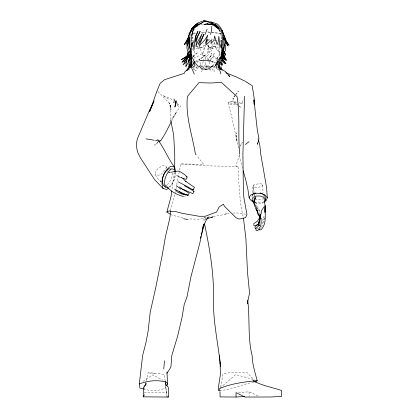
<?xml version="1.0" encoding="UTF-8"?>
<svg xmlns="http://www.w3.org/2000/svg" width="418" height="418" viewBox="0 0 418 418"><rect width="100%" height="100%" fill="white"/><g stroke="black" fill="none" stroke-linecap="round" stroke-linejoin="round"><path stroke-width="0.31" stroke-dasharray="2.09 1.57" d="M213.676 66.436L213.682 64.602L215.218 67.679M144.231 396.097L144.252 392.309L166.442 392.429L167.226 395.799M166.395 396.781L166.427 391.441L165.544 385.187M221.801 42.469L221.874 39.36L220.025 32.123M252.765 192.567L252.927 186.977L253.684 186.005L253.141 185.352L254.552 184.385L260.607 183.617L262.671 184.641L263.058 192.865M202.578 57.37L204.052 56.414L198.654 59.894L202.578 57.37L202.803 53.06L197.745 56.529L193.67 58.013M221.754 42.537L222.068 37.077L221.812 35.838M210.881 68.599L210.735 71.023L209.094 68.531M220.542 42.516L220.678 40.703M222.083 40.52L221.942 42.427L220.411 41.659M172.017 188.973L174.243 172.268M193.555 56.472L193.926 55.944L194.574 49.632M257.958 139.372L258.089 138.139M200.666 66.41L200.917 64.121L199.099 67.016M262.671 184.641L262.514 185.822C259.714 187.546 256.072 187.766 252.927 186.977M170.763 210.803C170.502 204.433 174.363 199.344 175.22 193.283M220.657 387.162L223.008 374.053L224.988 373.426L229.863 372.657L246.881 372.386L254.008 379.873M218.912 43.326L216.399 49.293L214.152 41.659M176.056 188.461L176.574 185.357M176.678 184.735L179.484 170.769M212.809 45.625L213.337 42.464M175.325 192.688L175.534 191.507M175.874 172.148L174.552 179.374L171.035 186L169.091 187.551M172.498 173.083L171.516 178.371L168.956 183.23L166.693 185.064M179.599 170.152L180.759 163.95L203.66 164.274L196.962 155.909M191.987 38.884L193.022 33.827M191.987 38.916L193.017 33.884M264.432 217.971L261.668 227.23M212.182 48.66L212.684 46.231M161.463 181.83L158.814 180.053L154.953 174.374L155.585 171.5L158.27 168.402L162.665 165.549L165.22 165.758L166.521 167.116L166.97 168.219M146.305 380.741L148.113 372.788L148.458 372.522L164.389 374.371L165.1 380.599M210.62 48.504L210.353 49.622L209.073 47.615M210.756 47.945L212.01 43.968M264.333 217.93L263.565 221.002L261.809 224.429M203.258 61.43L202.479 64.45L201.23 66.457M203.414 60.824L203.885 59.011L206.335 56.237L205.076 59.011L205.316 60.814M209.752 61.932L209 64.377L207.062 68.233L205.802 64.424L205.4 61.415M209.935 61.321L210.688 58.875L214.523 56.096L210.688 58.875L214.157 64.267M190.18 35.76L190.948 33.315M192.426 49.679L192.776 48.577M239.535 154.728L235.825 166.071L238.02 166.401C238.981 183.591 239.321 200.844 243.375 217.663M239.012 102.713L242.027 103.361L243.495 99.202M205.849 44.925L204 49.538L203.273 43.122M205.405 43.9L204.444 46.267L203.028 54.194L200.509 49.685L199.741 46.654M166.521 167.116L165.528 169.556L163.454 171.312L161.829 173.815L158.939 175.152L156.619 174.99L154.953 174.374M202.312 69.848L201.596 71.603L200.974 68.714M202.552 69.263L203.509 66.922L206.058 64.147L208.765 68.029M144.106 389.377L145.072 387.068M193.268 69.796L194.218 67.627L194.668 64.571L192.693 67.638M264.16 216.132L262.044 220.589M207.365 60.626L210.066 56.749L211.66 53.332L210.045 57.13L208.133 59.628M184.657 196.852L185.472 195.216M171.552 121.22L176.37 112.181L171.829 119.234L180.56 106.146L175.988 102.624M194.056 48.018L192.557 50.829L196.92 48.509L198.001 47.192M240.225 146.357L242.351 142.402L240.355 145.422M192.217 62.507L193.126 60.897M193.429 60.359L194.339 58.745M166.098 386.687L165.178 388.223L158.15 390.344L149.001 390.297L144.153 389.116M193.79 30.112L194.819 28.487M211.931 49.873L209.909 52.992L208.843 50.411L207.803 45.071M235.486 95.231L232.863 98.951L234.373 95.712L232.763 100.618L228.071 102.959L232.006 117.933L237.069 141.55L236.274 132.72L236.928 141.78L238.704 149.189M235.856 94.703L238.479 90.983L235.606 94.296M199.167 46.837L200.232 45.484M198.702 67.46L195.535 70.997L196.632 67.361L193.91 70.067M158.495 141.681L154.388 145.198L158.495 142.204M192.62 57.12L193.926 55.944M204.533 55.986L207.417 53.426L207.992 48.545L208.66 54.063L206.931 57.02L207.224 59.424M220.192 388.082L235.736 374.591L254.708 379.863M168.945 186.956C173.271 183.716 175.414 177.65 175.043 172.415M193.445 56.89L197.892 52.36L192.285 56.305M210.066 56.749L214.538 53.138L213.619 55.902L217.235 59.967L217.501 57.094L219.821 55.082L218.436 49.611L219.722 56.373M260.32 228.4L261.365 227.622M143.013 381.404L152.533 374.821L163.239 380.464M205.776 218.88L204.742 219.523L205.907 219.157M242.027 103.361L242.341 103.183L234.242 104.855L229.247 104.662M197.223 26.491L200.656 24.667L203.064 24.239M187.781 70.25L190.509 68.803M256.929 228.693L258.058 228.113M157.471 142.219L158.532 141.707M264.103 202.369L261.443 203.571L257.232 203.576L254.813 202.62M264.098 198.357L261.025 199.652L256.992 199.652L255.837 199.224M195.446 61.321L196.988 60.678L199.59 60.443M195.854 61.833L197.421 61.185L199.287 61.08M213.243 216.456C218.729 215.824 223.917 214.606 229.148 213.102M263.873 201.68L261.736 202.563L256.119 202.568L254.917 202.129M206.293 217.261L200.044 219.204L188.33 218.917M209.773 67.46L206.199 68.39M226.99 213.614L224.471 214.282L224.523 214.633M253.585 382.251C242.586 384.037 232.413 389.639 221.211 390.328M192.729 66.478L196.303 66.258M207.558 217.114L210.714 216.749M168.532 172.582L170.157 172.404L166.301 170.413M191.982 67.272L198.32 67.005M238.485 392.46L249.034 391.865L258.585 395.982M220.626 40.797L221.895 40.739M193.038 33.1L195.41 33.006M238.02 166.401L212.569 165.983L180.759 163.95M201.1 66.305L210.322 66.232M201.46 67.037L209.747 66.901M167.989 172.644L170.466 172.592M232.753 213.102C237.638 212.569 242.236 213.645 246.954 214.434M193.571 33.106L195.457 33.127M221.435 33.44L211.973 32.547M213.415 67.058L214.643 67.115M207.182 40.175L209.773 40.295M214.941 40.536L217.464 40.682M191.569 40.368L193.942 40.509M214.006 66.478L215.233 66.556M220.709 33.43L210.756 32.343M207.668 39.407L212.443 39.882M174.855 102.499L173.151 102.311L174.996 102.676M154.994 373.802L148.113 372.788M210.16 32.27L207.166 31.893L211.372 32.463M154.691 140.344L155.961 140.542M211.309 61.174L214.194 61.775L215.725 62.731M208.086 61.085L209.988 61.488M210.625 61.624L213.797 62.298L215.26 63.16M236.598 102.196L232.972 101.422L228.071 102.959L236.63 103.408L232.972 101.422L237.361 104.798M214.23 40.06L217.381 40.802M205.039 68.374L202.166 67.554M183 218.097L170.701 214.711M180.79 177.666L181.804 178.089M181.893 177.681L180.921 177.206L181.856 177.828M205.813 218.473L203.618 217.36L204.271 222.12M158.511 140.04L156.907 139.137L157.748 139.993M216.764 68.667L219.34 70.318M168.538 99.123L162.916 95.435L170.319 98.423L174.646 102.002M161.223 181.558L160.261 180.879L161.291 181.637M237.847 105.174L240.773 107.426L238.934 105.639M157.936 91.605L169.091 102.838L170.168 105.054L171.051 107.766L169.091 102.838L171.014 109.892L170.168 105.054L170.596 119.522M211.769 68.4L214.194 71.462L213.676 67.664M258.136 209.549L259.907 211.916L260.085 213.159M176.662 103.654L178.679 106.731L176.621 103.429M207.788 45.609L208.749 47.114M257.19 206.288L260.618 212.412M217.94 68.395L218.53 69.498M217.982 59.748L217.459 58.692L218.144 56.869L216.054 58.745L216.404 61.153M215.186 45.97L216.879 49.742L219.837 52.302L218.76 46.879M255.565 201.68L256.882 205.729M217.574 66.478L218.102 68.134M242.43 168.282L239.603 157.299L239.326 154.801M214.157 41.763L214.946 45.431M193.837 64.257L194.328 66.535L196.434 64.335L199.626 58.928L200.394 65.621M193.842 43.378L193.315 40.368L193.503 43.404M221.472 34.229L222.01 37.364M165.502 385.119L166.442 392.429L166.427 391.441M254.123 194.213L253.141 185.352M254.196 194.814L254.41 196.622M254.029 192.74L253.684 186.005M254.092 193.388L254.348 195.974M263.267 195.415L263.371 196.685M191.799 39.558L191.841 41.392M249.034 391.865L249.118 396.28M204.747 32.155L201.105 32.547L204.736 32.134M208.885 46.936L208.284 44.407L208.895 46.936"/><path stroke-width="0.63" d="M174.724 169.185L174.734 154.064L173.669 135.051L170.716 120.144M221.723 47.077L221.728 45.578M165.173 381.221L165.46 383.714L168.548 387.752L168.339 397.043L143.28 396.849L143.332 387.617L146.519 383.609M166.709 385.662L167.628 384.121L166.939 371.889M244.54 96.234L242.921 154.2L243.375 191.904L243.96 197.986L246.954 214.434L245.617 217.632L240.481 218.854L238.176 218.854L235.893 217.637L224.252 206.064L223.588 204.172L219.241 206.853L216.576 212.004L205.186 216.273L199.161 216.273L182.567 213.389L175.806 211.644L172.571 211.644L168.982 210.965L166.866 212.088L170.069 214.079M225.203 42.04L224.816 45.996M264.996 212.26L265.111 205.661L264.155 199.391M264.996 212.407L265.111 205.661C264.657 213.608 267.248 223.431 260.957 229.837L259.604 229.816L258.852 228.834C262.661 224.806 260.727 219.189 260.262 214.397M253.794 224.618L253.825 223.536C256.741 222.062 260.059 219.476 259.562 215.787M211.733 23.251L216.404 25.002L220.594 28.988L222.684 36.194L222.726 44.031L221.3 47.495L221.493 42.761L219.993 47.662L218.844 36.288L218.483 40.828L217.078 44.595L214.669 36.021L213.88 40.384L210.98 43.514L211.44 39.924L206.393 44.731L207.474 39.125L205.353 43.462L207.803 35.102L204.888 39.898L199.156 45.828L203.853 34.36L201.565 39.308L198.179 44.554L202.244 33.623L197.949 41.126L195.995 46.074L196.486 40.609L197.724 36.512L200.159 31.266L197.045 37.129L195.347 42.129L195.953 36.324L197.954 31.392L195.634 35.864L194.537 41.952L194.14 49.01L192.322 42.004L191.919 46.816L190.969 41.868L191.59 35.389L193.492 28.805L191.862 35.295M190.895 55.981L191.319 62.684L190.18 58.985L189.725 55.537L189.568 59.063L188.11 61.817L189.944 58.651L190.368 56.848M143.546 388.97L139.91 388.087L139.314 383.964L142.616 355.624L145.924 342.723L148.087 331.411L150.208 312.303L155.94 286.67L162.09 255.889L165.382 237.079L169.729 218.436L170.763 210.803M193.759 64.236L193.905 61.968L191.339 67.335L194.313 74.158M254.249 197.63L253.904 202.767L256.359 207.182L258.073 214.81L259.625 215.338M189.871 57.177L188.398 62.225L185.911 66.452L186.256 62.277L187.598 58.254L190.106 55.772M163.746 369.01L164.483 360.744M257.572 143.06L257.446 144.294L258.941 138.818L257.242 129.408L253.94 99.761M247.555 301.289L247.299 303.703L249.546 292.971L247.508 272.374L245.899 238.683L243.485 218.306M191.658 43.806L191.235 52.245L190.038 48.159L189.62 42.626L189.829 36.617L189.694 43.012L190.033 44.794M221.3 47.495L221.618 44.966L222.763 51.419L223.797 45.494L223.839 36.69L223.437 39.71M171.761 190.911L170.993 196.716L166.866 212.088M259.698 220.009L260.44 214.779L258.982 225.924L259.238 225.234L255.617 228.709L256.213 229.634M189.61 66.054L190.253 61.645M223.071 50.233L222.172 54.883L220.923 58.405L222.721 50.421L221.007 55.145L221.817 49.355L221.806 46.215M143.604 395.512L143.28 396.849M217.893 60.95L216.195 68.353M222.183 57.825L222.533 56.19L221.989 58.295L222.977 60.406L225.924 63.75L222.757 59.46L222.292 55.813L221.352 61.091L222.815 65.281L220.37 61.807L219.993 59.11L220.552 56.77M170.774 172.258L177.42 171.119L179.5 171.255L184.782 174.75L187.112 176.976L186.663 178.951L185.493 179.197L182.776 178.329M187.604 69.811L190.211 67.173L191.407 62.005L191.063 56.164M202.155 230.381L203.697 224.032L199.877 242.795L191 276.533L186.945 297.161L184.213 304.461L181.997 317.565L177.629 336.182L171.793 355.608L170.91 367.119L166.986 373.316M220.542 57.376L219.204 62.235L219.847 67.345L221.629 69.79M200.473 238.114L200.995 236.248M201.34 235.005L204.282 224.44L206.241 220.124L208.347 217.266L207.318 217.909M188.168 38.122L189.171 34.605L192.546 27.776C196.58 23.455 203.874 18.099 209.575 22.739L212.318 22.645L211.257 22.755M188.664 40.436C186.637 45.761 189.244 51.56 191.669 56.341L190.3 48.467M185.911 66.452L186.256 65.276M144.816 386.232L145.887 382.58M188.476 38.874L187.865 43.524L187.107 45.316L188.016 43.859M210.468 34.553L211.612 30.76L211.189 26.407M260.978 214.45L261.663 210.489L263.862 207.051M191.961 29.631L192.546 27.776L189.244 35.102M259.332 221.179L258.167 224.769L259.562 220.521L258.005 224.591L254.985 226.744L255.147 228.458L255.962 228.808M188.241 51.78L187.243 54.753L188.544 52.098M255.56 198.075L253.904 202.767L254.75 199.261L255.941 196.81M189.171 34.605L185.984 44.778L189.182 37.495M247.686 300.077C250.032 318.584 247.555 337.504 252.159 355.749C252.336 364.318 255.001 372.36 257.154 380.542L256.741 381.608L255.482 381.864M190.629 32.473L192.468 27.901L198.075 22.943L192.515 27.478L188.926 33.874M264.636 202.129L265.582 199.794L265.028 196.261L263.465 194.166M204.883 34.663L207.082 29.302M153.187 103.126L149.55 111.758C153.411 102.316 155.888 92.415 160.277 83.177L164.645 79.666L184.312 73.317L184.678 72.053L190.357 66.791M188.461 194.798L189.161 193.168L182.191 189.061M251.965 196.272L252.895 194.177L255.962 192.881M220.61 390.365L218.823 390.464L219.706 388.5C231.53 383.41 244.483 381.979 257.154 380.542M253.716 201.685L251.312 200.807L249.144 197.949L250.445 195.091L254.719 193.32L260.336 193.315L265.143 195.075L267.311 197.933L266.01 200.792L264.939 201.236M190.483 65.84L191.303 64.121M188.387 37.484L184.207 44.747L187.316 40.363M154.09 100.795L149.712 109.762L137.37 138.797L136.352 143.735L136.848 148.693L137.663 152.241L140.49 157.905L154.472 179.468L163.104 188.518L166.662 189.49L168.606 187.938M217.736 60.944L215.244 65.908L220.009 57.172L221.179 56.885L222.533 55.537L225.652 50.003L225.767 46.226L224.654 44.904M186.736 70.689L190.08 64.341M171.26 121.795L165.371 133.285L161.055 140.333L159.007 141.827M184.395 185.733L194.056 191.308L192.839 193.644L182.995 189.239M190.681 63.296L191.878 61.216L190.712 65.882L189.897 66.849M190.827 67.183L192.019 65.328L190.211 67.115M187.922 44.465L186.951 45.761C186.47 49.732 188.44 53.535 190.89 56.524L191.925 56.838L193.868 60.84L195.781 63.567M187.854 69.268L187.039 70.24L187.943 69.346M186.632 61.592L183.042 64.921L186.992 58.4L190.101 56.44M188.816 59.424L189.688 58.557L188.889 64.001L189.03 66.943M190.112 55.239L183.518 61.906L186.109 60.317M188.581 54.037L185.367 57.172L181.334 59.664L190.221 54.444M188.92 54.716L186.627 56.702L182.018 62.245L186.334 57.376L189.521 55.119L189.479 53.938M245.34 144.487L249.076 141.655M259.275 229.174L257.185 230.731L255.988 230.25M210.855 66.896L213.008 65.762L208.096 69.153L202.605 69.09L200.483 67.638M258.444 224.2L254.781 225.736L253.71 225.25M139.314 383.964C147.81 380.563 157.779 379.591 166.62 382.245L167.628 384.121M208.791 24.453L209.977 24.066L213.358 24.145L215.97 25.817L218.013 28.602L215.254 26.376L212.37 24.824L207.427 23.925L208.791 24.453L210.27 23.93L215.317 24.5L218.682 27.75L220.265 31.951L218.123 28.293L214.319 24.949M206.487 218.975L212.866 216.947L211.106 217.329M201.972 60.563L203.226 60.297M198.085 48.185L201.042 47.574L202.197 47.767M207.485 21.835L211.294 21.914L217.585 24.155C224.038 29.725 223.656 38.926 229.095 45.149L225.845 41.288L224.335 37.343L225.741 41.967L228.092 46.043L225.197 41.633L224.591 37.223L221.89 30.342L224.132 36.758M200.18 60.652L200.441 60.636M219.993 391.588L220.087 396.922L236.081 397.022L244.77 396.525M208.911 47.845L210.139 47.683L213.034 48.363M209.183 60.662L210.071 60.626M196.026 46.252L198.048 46.21M213.07 46.393L215.176 46.482M209.047 24.469L212.475 24.766M167.487 396.922L168.491 396.985M200.703 60.511L201.972 60.6M210.311 60.756L210.578 60.777M155.961 140.542L160.12 140.944M154.059 140.244L146.096 138.833M186.24 176.83L187.112 176.976M183.533 218.75L187.995 219.492M203.853 60.344L208.702 60.641M258.773 213.844L260.278 214.215M193.706 191.214L194.056 191.308M175.722 171.589L174.494 167.08L170.936 166.108C163.819 170.601 159.922 180.555 163.104 188.518M170.502 169.102L168.971 168.684C163.809 172.023 160.982 179.259 163.234 185.096L165.314 187.055L167.979 187.786M180.32 177.394L176.793 175.539M183.497 196.507C176.49 194.704 169.833 191.073 165.659 184.996M179.944 191.888L184.469 194.145L187.687 195.169M260.001 192.876L262.885 193.952M225.788 72.748L236.123 76.86L244.943 81.097L252.242 85.711L254.212 98.523L254.17 104.416L253.935 100.299M205.369 69.221L206.414 69.644M183.951 193.926L188.225 195.342L184.469 194.145M184.39 194.751L182.232 193.821L183.361 194.333M200.598 67.214L197.359 65.783L196.429 64.079M253.156 380.741C262.044 385.668 272.071 387.35 281.544 390.469L281.648 396.384L271.23 396.99L245.005 397.043L236.003 392.601L236.081 397.022M181.543 194.067L177.603 192.05L174.667 189.202L179.479 191.637M178.246 181.856L188.643 187.321M211.842 23.324L212.934 23.91M182.217 193.727L179.076 191.606M188.617 187.389L193.111 189.845L194.501 187.405L185.665 181.323L186 181.637L182.379 177.922M218.844 67.92L225.365 71.499L229.952 76.693L228.562 75.376M253.653 381.044L255.142 381.947M222.35 57.574L226.619 60.532L224.064 57.522L223.719 55.15M179.416 186.935L181.767 188.758M176.485 185.728L180.842 189.171M181.062 188.053L182.342 189.208M192.808 189.542L193.111 189.845L192.87 189.124M158.584 140.845C164.556 149.08 168.255 158.908 174.494 167.08M221.692 60.453L224.79 63.646L222.068 58.374M222.862 60.291L224.163 61.744L222.486 58.708M218.436 66.854L220.458 69.325M196.173 154.921L195.384 153.939C192.285 134.815 185.247 116.021 187.442 96.375L198.989 82.644L210.578 83.015L221.462 82.435L237.053 96.704C240.245 115.723 237.774 135.019 239.728 154.132M265.582 199.794L263.93 197.463L260.304 196.026L256.088 196.026L252.9 197.474L251.949 199.809L253.606 202.14M220.49 63.797L221.524 65.276L220.626 62.371M173.878 99.035L176.276 102.88M258.037 212.955L255.597 208.43L252.984 200.703M220.714 69.221L219.058 65.929L218.436 61.263L219.544 63.609M257.734 211.983L256.95 210.353L258.094 213.347M224.361 52.219L225.511 55.213L224.534 51.597M258.549 214.549L259.238 216.346M220.861 66.556L222.13 70.172M217.768 64.011L220.897 73.908M243.13 170.696L245.585 179.144L247.937 189.479L249.144 197.949M222.507 54.643L223.306 57.48L225.417 60.344L223.98 57.167L223.431 53.389M189.678 51.388L191.674 57.961L191.094 54.324M258.523 139.993L259.834 145.558L260.853 154.744L266.538 187.238L267.311 197.933M174.907 171.829L174.374 169.494L171.704 168.767C166.155 172.676 163.109 180.529 165.314 187.055M257.467 208.227L257.572 208.728M189.568 44.998L189.088 42.74L189.584 47.077L190.712 51.148L190.54 48.864M204.533 223.792C209.695 248.621 214.11 273.816 213.488 299.272C212.987 322.043 218.384 344.265 220.526 366.805L219.382 355.546M218.823 390.464L218.332 387.93L220.432 374.314L220.093 362.699M224.696 37.275L224.91 38.55M224.591 37.223L225.276 42.051L223.238 52.861L223.144 47.338M165.277 383.311L165.455 384.56M261.083 218.332L261.145 218.87M190.864 52.219L191.005 53.457M223.536 53.582L223.745 55.5L226.143 59.549L224.461 57.229L223.855 53.008M194.443 64.524L194.276 61.294M189.725 55.537L189.944 58.651M191.899 45.013L191.919 46.816M176.14 100.926L174.933 106.987L176.14 100.926M192.421 28.492L197.892 23.904L192.421 28.492M198.482 24.537L193.278 28.717L198.08 24.881L203.148 22.248L198.482 24.537M205.301 24.171L203.838 24.615L208.059 23.816L205.301 24.171M207.422 21.355L203.451 20.947L207.422 21.355M204.015 55.401L203.775 55.244L204.726 55.975L204.015 55.401"/></g></svg>
